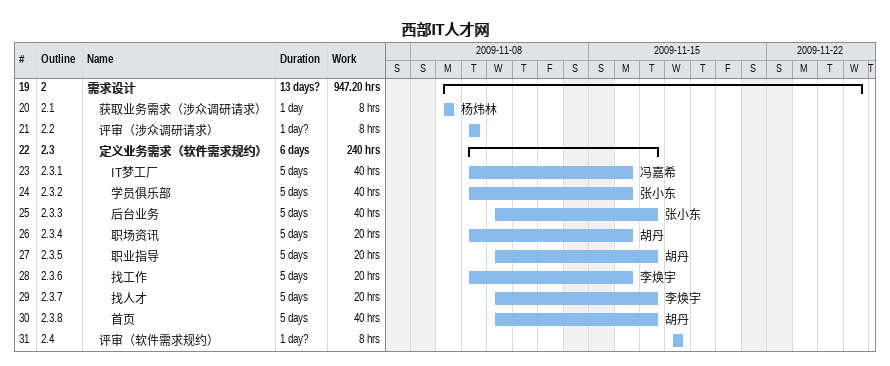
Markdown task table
西部IT人才网

| ID | WBS | Task | Duration | Start | Finish | Resources | Work (h) |
|---|---|---|---|---|---|---|---|
| 19 | 2 | **需求设计** | 13d? | 2009-11-09 | 2009-11-25 |  | 947.20 |
| 20 | 2.1 | 获取业务需求（涉众调研请求） | 1d | 2009-11-09 | 2009-11-09 | 杨炜林 | 8 |
| 21 | 2.2 | 评审（涉众调研请求） | 1d? | 2009-11-10 | 2009-11-10 |  | 8 |
| 22 | 2.3 | **定义业务需求（软件需求规约）** | 6d | 2009-11-10 | 2009-11-17 |  | 240 |
| 23 | 2.3.1 | IT梦工厂 | 5d | 2009-11-10 | 2009-11-16 | 冯嘉希 | 40 |
| 24 | 2.3.2 | 学员俱乐部 | 5d | 2009-11-10 | 2009-11-16 | 张小东 | 40 |
| 25 | 2.3.3 | 后台业务 | 5d | 2009-11-11 | 2009-11-17 | 张小东 | 40 |
| 26 | 2.3.4 | 职场资讯 | 5d | 2009-11-10 | 2009-11-16 | 胡丹 | 20 |
| 27 | 2.3.5 | 职业指导 | 5d | 2009-11-11 | 2009-11-17 | 胡丹 | 20 |
| 28 | 2.3.6 | 找工作 | 5d | 2009-11-10 | 2009-11-16 | 李焕宇 | 20 |
| 29 | 2.3.7 | 找人才 | 5d | 2009-11-11 | 2009-11-17 | 李焕宇 | 20 |
| 30 | 2.3.8 | 首页 | 5d | 2009-11-11 | 2009-11-17 | 胡丹 | 40 |
| 31 | 2.4 | 评审（软件需求规约） | 1d? | 2009-11-18 | 2009-11-18 |  | 8 |
